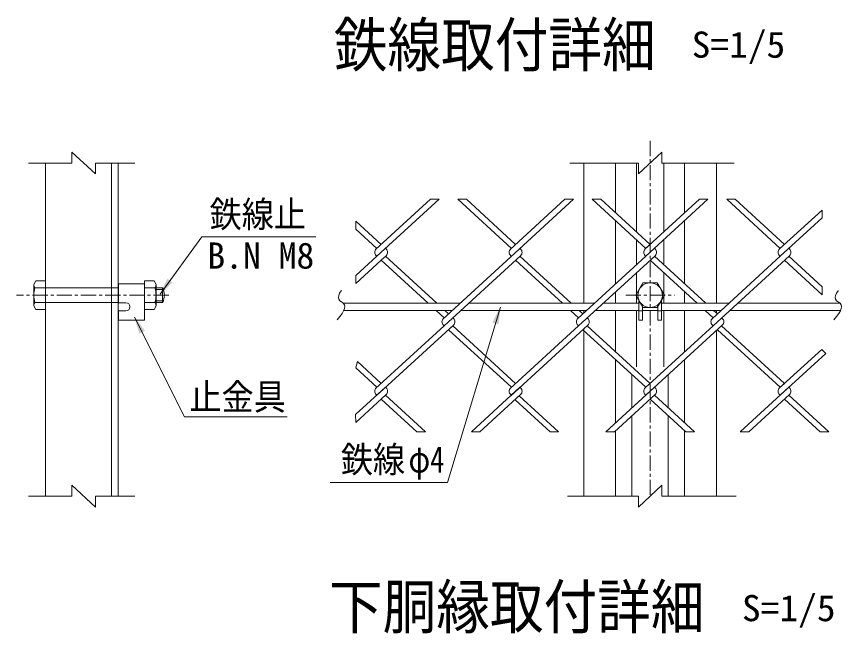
# Model space of a CAD drawing. Units: millimetres, scale not verified, with parts at other scales. Extents: x -4455 to 4455, y -3150 to 3150.
# Drawn here: x 1279 to 2641, y 304 to 1324 of the extents above; entities that cross this region are included whole.
import ezdxf
from ezdxf.enums import TextEntityAlignment as Align

# ---------------------------------------------------------------- set-up
doc = ezdxf.new("R2010")
doc.units = ezdxf.units.MM
doc.header["$LTSCALE"] = 20
doc.linetypes.add('DASHED', pattern=[7.5, 6, -1.5])
doc.linetypes.add('USER1', pattern=[2, 1.25, -0.25, 0.25, -0.25])
doc.layers.add('0-9_7詳細', color=7, linetype='Continuous', lineweight=18)
doc.styles.add('ＭＳ ゴシック', font='')
doc.styles.get('ＭＳ ゴシック').set_extended_font_data('MS Gothic')

msp = doc.modelspace()

# ---------------------------------------------------------------- linework, layer by layer
at = {"layer": '0-9_7詳細', "color": 1, "linetype": 'USER1'}
for p, q in [((2325.07, 1118.05), (2325.07, 531.03)), ((1530.3, 863.14), (1278.81, 863.14)), ((2284.77, 863.14), (2365.42, 863.14))]:
    msp.add_line(p, q, dxfattribs=at)
at = {"layer": '0-9_7詳細', "color": 4}
for p, q in [((1409, 1063.34), (1370.23, 1099.34)), ((1370.23, 1081.34), (1370.23, 1099.34)), ((2305.68, 1063.34), (2344.46, 1099.34)), ((2344.46, 1081.34), (2344.46, 1099.34)), ((1370.23, 1081.34), (1298.66, 1081.34)), ((1409, 1081.34), (1409, 1063.34)), ((1409, 1081.34), (1474.27, 1081.34)), ((2305.68, 1081.34), (2192.52, 1081.34)), ((2305.68, 1081.34), (2305.68, 1063.34)), ((2344.46, 1081.34), (2464.03, 1081.34)), ((1370.23, 531.03), (1370.23, 549.03)), ((1409, 513.03), (1370.23, 549.03)), ((2305.68, 513.03), (2344.46, 549.03)), ((2344.46, 531.03), (2344.46, 549.03)), ((1370.23, 531.03), (1298.66, 531.03)), ((1409, 531.03), (1474.27, 531.03)), ((1409, 531.03), (1409, 513.03)), ((2305.68, 531.03), (2188.87, 531.03)), ((2305.68, 531.03), (2305.68, 513.03)), ((2344.46, 531.03), (2467.27, 531.03))]:
    msp.add_line(p, q, dxfattribs=at)
at = {"layer": '0-9_7詳細'}
for p, q in [((1326.43, 1081.34), (1326.43, 531.03)), ((1435.93, 1081.34), (1435.93, 531.03)), ((1446.43, 1081.34), (1446.43, 531.03)), ((2215.57, 1081.34), (2215.57, 849.78)), ((2268.07, 1081.34), (2268.07, 999.17)), ((2302.57, 1081.34), (2302.57, 967.56)), ((2347.57, 1081.34), (2347.57, 967.56)), ((2382.07, 1081.34), (2382.07, 999.17)), ((2434.57, 1081.34), (2434.57, 849.78)), ((2268.07, 986.15), (2268.07, 881.69)), ((2382.07, 986.15), (2382.07, 881.69)), ((2302.57, 954.54), (2302.57, 913.3)), ((2347.57, 954.54), (2347.57, 913.3)), ((2316.89, 939.45), (2325.07, 946.94)), ((2316.89, 928.39), (2317.97, 927.41)), ((2302.57, 900.28), (2302.57, 849.78)), ((2347.57, 900.28), (2347.57, 849.78)), ((1307.23, 880.9), (1310.55, 886.66)), ((1310.55, 886.66), (1326.43, 886.66)), ((1326.43, 839.62), (1326.43, 886.66)), ((1490.05, 839.62), (1490.05, 886.66)), ((1307.23, 845.38), (1307.23, 880.9)), ((1309.29, 875.14), (1326.43, 875.14)), ((1447.45, 882.1), (1447.45, 850.6)), ((1507.19, 875.14), (1490.05, 875.14)), ((1509.25, 845.38), (1509.25, 880.9)), ((1509.25, 875.14), (1519.91, 875.14)), ((1519.91, 851.14), (1519.91, 875.14)), ((2268.07, 868.67), (2268.07, 849.78)), ((2382.07, 868.67), (2382.07, 849.78)), ((1309.29, 851.14), (1326.43, 851.14)), ((1447.45, 850.6), (1459.3, 850.6)), ((1507.19, 851.14), (1490.05, 851.14)), ((1509.25, 845.38), (1505.92, 839.62)), ((1509.25, 851.14), (1519.91, 851.14)), ((2011.22, 849.78), (1818.48, 849.78)), ((2233.25, 849.78), (2025.43, 849.78)), ((2306.32, 849.78), (2247.46, 849.78)), ((2306.32, 854.87), (2306.32, 822.1)), ((2308.79, 850.6), (2306.32, 850.6)), ((2341.35, 850.6), (2343.82, 850.6)), ((2343.82, 854.87), (2343.82, 822.1)), ((2455.28, 849.78), (2343.82, 849.78)), ((2638.75, 849.78), (2469.49, 849.78)), ((1446.43, 714.78), (1446.43, 834.78)), ((1447.45, 837.1), (1459.3, 837.1)), ((1447.45, 837.1), (1447.45, 822.1)), ((1505.92, 839.62), (1490.05, 839.62)), ((1998.12, 837.78), (1819.21, 837.78)), ((2220.15, 837.78), (2012.33, 837.78)), ((2215.57, 837.78), (2215.57, 833.58)), ((2306.32, 837.78), (2234.36, 837.78)), ((2268.07, 837.78), (2268.07, 769.68)), ((2302.57, 837.78), (2302.57, 744.94)), ((2312.32, 837.1), (2306.32, 837.1)), ((2312.32, 844.48), (2312.32, 822.1)), ((2337.82, 837.78), (2312.32, 837.78)), ((2337.82, 837.1), (2343.82, 837.1)), ((2442.18, 837.78), (2343.82, 837.78)), ((2347.57, 837.78), (2347.57, 744.94)), ((2382.07, 837.78), (2382.07, 769.68)), ((2434.57, 837.78), (2434.57, 833.58)), ((2639.48, 837.78), (2456.39, 837.78)), ((1447.45, 822.1), (1490.05, 822.1)), ((2221.16, 825.69), (2222.23, 824.71)), ((2221.16, 825.69), (2222.23, 824.71)), ((2312.32, 822.1), (2306.32, 822.1)), ((2443.19, 825.69), (2444.26, 824.71)), ((2443.19, 825.69), (2444.26, 824.71)), ((2215.57, 807.54), (2215.57, 531.03)), ((2434.57, 804.77), (2434.57, 531.03)), ((2268.07, 756.66), (2268.07, 652.2)), ((2382.07, 756.66), (2382.07, 652.2)), ((2295.07, 731.92), (2295.07, 676.94)), ((2355.07, 731.92), (2355.07, 676.94)), ((2295.07, 663.92), (2295.07, 531.03)), ((2355.07, 663.92), (2355.07, 531.03)), ((2268.07, 639.18), (2268.07, 531.03)), ((2382.07, 639.18), (2382.07, 531.03))]:
    msp.add_line(p, q, dxfattribs=at)
at = {"layer": '0-9_7詳細', "color": 3}
for p, q in [((1871.77, 938.47), (1962.38, 1021.5)), ((1873.91, 927.41), (1976.59, 1021.5)), ((1962.38, 1021.5), (1976.59, 1021.5)), ((2007.47, 1021.5), (2095.94, 940.43)), ((2007.47, 1021.5), (2021.67, 1021.5)), ((2021.67, 1021.5), (2103.04, 946.94)), ((2093.8, 938.47), (2184.41, 1021.5)), ((2094.87, 926.43), (2198.62, 1021.5)), ((2184.41, 1021.5), (2198.62, 1021.5)), ((2229.49, 1021.5), (2317.97, 940.43)), ((2229.49, 1021.5), (2243.7, 1021.5)), ((2243.7, 1021.5), (2325.07, 946.94)), ((2316.89, 939.45), (2406.44, 1021.5)), ((2317.97, 927.41), (2420.65, 1021.5)), ((2406.44, 1021.5), (2420.65, 1021.5)), ((2451.52, 1021.5), (2539.99, 940.43)), ((2451.52, 1021.5), (2465.73, 1021.5)), ((2465.73, 1021.5), (2547.1, 946.94)), ((2538.92, 939.45), (2609.21, 1003.86)), ((2609.21, 1003.86), (2609.21, 990.84)), ((1838.98, 985.46), (1881.01, 946.94)), ((1838.98, 972.44), (1838.98, 985.46)), ((2539.99, 927.41), (2609.21, 990.84)), ((1838.98, 972.44), (1873.91, 940.43)), ((1888.12, 940.43), (1889.19, 939.45)), ((1888.12, 940.43), (1889.19, 939.45)), ((2110.15, 940.43), (2111.22, 939.45)), ((2110.15, 940.43), (2111.22, 939.45)), ((2332.17, 940.43), (2333.25, 939.45)), ((2332.17, 940.43), (2333.25, 939.45)), ((2554.2, 940.43), (2555.27, 939.45)), ((2554.2, 940.43), (2555.27, 939.45)), ((2554.2, 940.43), (2555.27, 939.45)), ((2554.2, 940.43), (2555.27, 939.45)), ((1838.98, 895.41), (1873.91, 927.41)), ((1872.47, 928.73), (1873.91, 927.41)), ((1872.47, 928.73), (1873.91, 927.41)), ((1872.84, 928.39), (1873.91, 927.41)), ((1872.84, 928.39), (1873.91, 927.41)), ((1881.01, 920.9), (1889.19, 928.39)), ((1888.12, 927.41), (1972.84, 849.78)), ((1982.78, 823.72), (2094.87, 926.43)), ((1984.92, 812.67), (2111.22, 928.39)), ((2094.87, 928.39), (2095.94, 927.41)), ((2110.15, 927.41), (2194.86, 849.78)), ((2205.88, 824.71), (2317.97, 927.41)), ((2332.17, 927.41), (2416.89, 849.78)), ((2427.91, 824.71), (2539.99, 927.41)), ((2428.98, 812.67), (2555.27, 928.39)), ((2538.92, 928.39), (2539.99, 927.41)), ((2554.2, 927.41), (2609.21, 877.01)), ((1838.98, 882.39), (1881.01, 920.9)), ((1881.01, 920.9), (1958.63, 849.78)), ((2103.04, 920.9), (2180.65, 849.78)), ((2325.07, 920.9), (2402.68, 849.78)), ((2547.1, 920.9), (2609.21, 863.98)), ((1838.98, 882.39), (1838.98, 895.41)), ((2609.21, 877.01), (2609.21, 863.98)), ((1971.72, 837.78), (1984.92, 825.69)), ((1985.93, 837.78), (1992.03, 832.2)), ((2193.75, 837.78), (2206.95, 825.69)), ((2207.96, 837.78), (2214.06, 832.2)), ((2415.78, 837.78), (2428.98, 825.69)), ((2427.91, 824.71), (2436.08, 832.2)), ((2429.99, 837.78), (2436.08, 832.2)), ((1999.13, 825.69), (2000.2, 824.71)), ((1999.13, 825.69), (2000.2, 824.71)), ((1871.77, 708.98), (1984.92, 812.67)), ((1872.84, 696.94), (2000.2, 813.65)), ((1983.49, 813.98), (1984.92, 812.67)), ((1983.85, 813.65), (1984.92, 812.67)), ((1983.85, 813.65), (1984.92, 812.67)), ((1992.03, 806.15), (2000.2, 813.65)), ((1992.03, 806.15), (2095.94, 710.94)), ((1999.13, 812.67), (2103.04, 717.45)), ((2093.8, 708.98), (2206.95, 812.67)), ((2094.87, 696.94), (2222.23, 813.65)), ((2214.06, 806.15), (2317.97, 710.94)), ((2221.16, 812.67), (2325.07, 717.45)), ((2316.89, 709.96), (2428.98, 812.67)), ((2317.97, 697.92), (2444.26, 813.65)), ((2427.91, 813.65), (2428.98, 812.67)), ((2436.08, 806.15), (2539.99, 710.94)), ((2443.19, 812.67), (2547.1, 717.45)), ((2538.92, 709.96), (2608.44, 773.66)), ((2539.99, 697.92), (2614.97, 766.63)), ((2608.44, 773.66), (2614.97, 766.63)), ((1841.73, 753.45), (1838.98, 742.94)), ((1841.73, 753.45), (1881.01, 717.45)), ((1838.98, 742.94), (1873.91, 710.94)), ((1838.81, 665.75), (1888.12, 710.94)), ((1888.12, 710.94), (1889.19, 709.96)), ((1888.12, 710.94), (1889.19, 709.96)), ((2029.91, 637.42), (2110.15, 710.94)), ((2110.15, 710.94), (2111.22, 709.96)), ((2110.15, 710.94), (2111.22, 709.96)), ((2251.94, 637.42), (2332.17, 710.94)), ((2332.17, 710.94), (2333.25, 709.96)), ((2332.17, 710.94), (2333.25, 709.96)), ((2473.97, 637.42), (2554.2, 710.94)), ((2538.92, 709.96), (2547.1, 717.45)), ((2554.2, 710.94), (2555.27, 709.96)), ((2554.2, 710.94), (2555.27, 709.96)), ((1839.03, 652.94), (1889.19, 698.9)), ((1872.84, 698.9), (1873.91, 697.92)), ((1872.84, 698.9), (1873.91, 697.92)), ((1881.01, 691.41), (1889.19, 698.9)), ((1888.12, 697.92), (1954.14, 637.42)), ((2044.12, 637.42), (2111.22, 698.9)), ((2094.87, 698.9), (2095.94, 697.92)), ((2094.87, 698.9), (2095.94, 697.92)), ((2103.04, 691.41), (2111.22, 698.9)), ((2109.08, 696.94), (2174.03, 637.42)), ((2266.15, 637.42), (2333.25, 698.9)), ((2316.89, 698.9), (2317.97, 697.92)), ((2332.17, 697.92), (2398.2, 637.42)), ((2488.18, 637.42), (2555.27, 698.9)), ((2538.92, 698.9), (2539.99, 697.92)), ((2554.2, 697.92), (2620.23, 637.42)), ((1881.01, 691.41), (1939.93, 637.42)), ((2101.97, 690.43), (2159.82, 637.42)), ((2325.07, 691.41), (2383.99, 637.42)), ((2547.1, 691.41), (2606.02, 637.42)), ((1838.81, 665.75), (1839.03, 652.94)), ((1939.93, 637.42), (1954.14, 637.42)), ((2029.91, 637.42), (2044.12, 637.42)), ((2159.82, 637.42), (2174.03, 637.42)), ((2251.94, 637.42), (2266.15, 637.42)), ((2383.99, 637.42), (2398.2, 637.42)), ((2473.97, 637.42), (2488.18, 637.42)), ((2606.02, 637.42), (2620.23, 637.42))]:
    msp.add_line(p, q, dxfattribs=at)
at = {"layer": '0-9_7詳細', "color": 3, "linetype": 'DASHED'}
for p, q in [((1326.43, 875.14), (1447.45, 875.14)), ((1326.43, 851.14), (1447.45, 851.14))]:
    msp.add_line(p, q, dxfattribs=at)
at = {"layer": '0-9_7詳細', "color": 1}
for p, q in [((1509.25, 872.74), (1521.12, 872.74)), ((1509.25, 853.54), (1521.12, 853.54))]:
    msp.add_line(p, q, dxfattribs=at)
at = {"layer": '0-9_7詳細'}
for points in [[(1772.88, 959.32), (1584.89, 959.32), (1515.78, 864.63)], [(1509.25, 880.9), (1505.92, 886.66), (1490.05, 886.66)], [(1447.45, 882.1), (1490.05, 882.1), (1490.05, 822.1)], [(1307.23, 845.38), (1310.55, 839.62), (1326.43, 839.62)], [(2337.82, 844.48), (2337.82, 822.1), (2343.82, 822.1)], [(1725.68, 661.94), (1556.27, 661.94), (1473.76, 826.8)]]:
    msp.add_lwpolyline(points, dxfattribs=at)
at = {"layer": '0-9_7詳細', "color": 3}
msp.add_lwpolyline([(2205.88, 813.65), (2206.95, 812.67), (2333.25, 928.39)], dxfattribs=at)
msp.add_lwpolyline([(2348.59, 863.14), (2336.83, 883.5), (2313.31, 883.5), (2301.55, 863.14), (2313.31, 842.77), (2336.83, 842.77)], close=True, dxfattribs=at)
at = {"layer": '0-9_7詳細', "color": 4}
for points in [[(1815.41, 870.87), (1815.1, 870.49), (1812.44, 866.29), (1810.87, 862.53), (1810.4, 859.21), (1811.03, 856.34), (1812.75, 853.91), (1815.56, 851.92), (1818.39, 849.91), (1820.15, 847.43), (1820.83, 844.47), (1820.43, 841.04), (1818.97, 837.13), (1816.43, 832.75), (1812.81, 827.89), (1808.13, 822.56)], [(2635.68, 870.87), (2635.37, 870.49), (2632.71, 866.29), (2631.14, 862.53), (2630.67, 859.21), (2631.29, 856.34), (2633.02, 853.91), (2635.83, 851.92), (2638.66, 849.91), (2640.41, 847.43), (2641.1, 844.47), (2640.7, 841.04), (2639.24, 837.13), (2636.7, 832.75), (2633.08, 827.89), (2628.39, 822.56)]]:
    msp.add_lwpolyline(points, dxfattribs=at)
at = {"layer": '0-9_7詳細', "color": 1}
msp.add_lwpolyline([(1796.62, 553.57), (1990.52, 553.57), (2077.79, 843.21)], dxfattribs=at)
at = {"layer": '0-9_7詳細', "color": 3}
msp.add_circle((2325.07, 863.14), 20.4, dxfattribs=at)
for centre, start, end in [((1877.91, 933.92), 132.5, 227.5), ((1884.12, 933.92), 312.5, 47.5), ((2099.93, 933.92), 132.5, 227.5), ((2106.15, 933.92), 312.5, 47.5), ((2321.96, 933.92), 132.5, 227.5), ((2328.18, 933.92), 312.5, 47.5), ((2543.99, 933.92), 132.5, 227.5), ((2550.21, 933.92), 312.5, 47.5), ((1988.92, 819.18), 132.5, 227.5), ((1995.14, 819.18), 312.5, 47.5), ((2210.95, 819.18), 132.5, 227.5), ((2217.16, 819.18), 312.5, 47.5), ((2432.98, 819.18), 132.5, 227.5), ((2439.19, 819.18), 312.5, 47.5), ((1877.91, 704.43), 132.5, 227.5), ((1884.12, 704.43), 312.5, 47.5), ((2099.93, 704.43), 132.5, 227.5), ((2106.15, 704.43), 312.5, 47.5), ((2321.96, 704.43), 132.5, 227.5), ((2328.18, 704.43), 312.5, 47.5), ((2543.99, 704.43), 132.5, 227.5), ((2550.21, 704.43), 312.5, 47.5)]:
    msp.add_arc(centre, 7.5, start, end, dxfattribs=at)
at = {"layer": '0-9_7詳細'}
for centre, radius, start, end in [((1316.31, 880.9), 9.09, 180, 219.3382), ((1343.23, 863.14), 36, 160.52878, 199.47122), ((1500.16, 880.9), 9.09, 320.6618, 0), ((1473.25, 863.14), 36, 340.52878, 19.47122), ((1499.12, 863.14), 24, 330, 30), ((1316.31, 845.38), 9.09, 140.6618, 180), ((1459.3, 843.85), 6.75, 270, 90), ((1500.16, 845.38), 9.09, 0, 39.3382)]:
    msp.add_arc(centre, radius, start, end, dxfattribs=at)
for points in [[(1514.6, 863.01), (1528.08, 890.32), (1536.49, 884.18)], [(1472.86, 828.58), (1490.95, 804.09), (1481.63, 799.42)]]:
    msp.add_solid(points, dxfattribs=at)
at = {"layer": '0-9_7詳細', "color": 1}
msp.add_solid([(2078.37, 845.13), (2074.7, 814.9), (2064.73, 817.91)], dxfattribs=at)

# ---------------------------------------------------------------- texts
at = {"layer": '0-9_7詳細', "style": 'ＭＳ ゴシック', "width": 0.9}
for s, p in [('鉄線取付詳細', (1802.83, 1219.06)), ('下胴縁取付詳細', (1794.87, 290.62))]:
    msp.add_text(s, height=72.14, dxfattribs=at).set_placement(p, align=Align.BOTTOM_LEFT)
at = {"layer": '0-9_7詳細', "color": 3, "style": 'ＭＳ ゴシック'}
for s, width, p in [('S=1/5', 1.05, (2393.7, 1242.44)), ('鉄線止', 0.9, (1597.6, 962.25)), ('止金具', 0.9, (1564.31, 660.66)), ('鉄線', 0.9, (1814.3, 557.16)), ('φ4', 0.8, (1926.08, 557.16)), ('S=1/5', 1.05, (2476.8, 311.57))]:
    msp.add_text(s, height=43.26, dxfattribs=dict(at, width=width)).set_placement(p, align=Align.BOTTOM_LEFT)
msp.add_text('B.N M8', height=43.26, dxfattribs=at).set_placement((1593.94, 893.99), align=Align.BOTTOM_LEFT)

doc.saveas('drawing.dxf')
